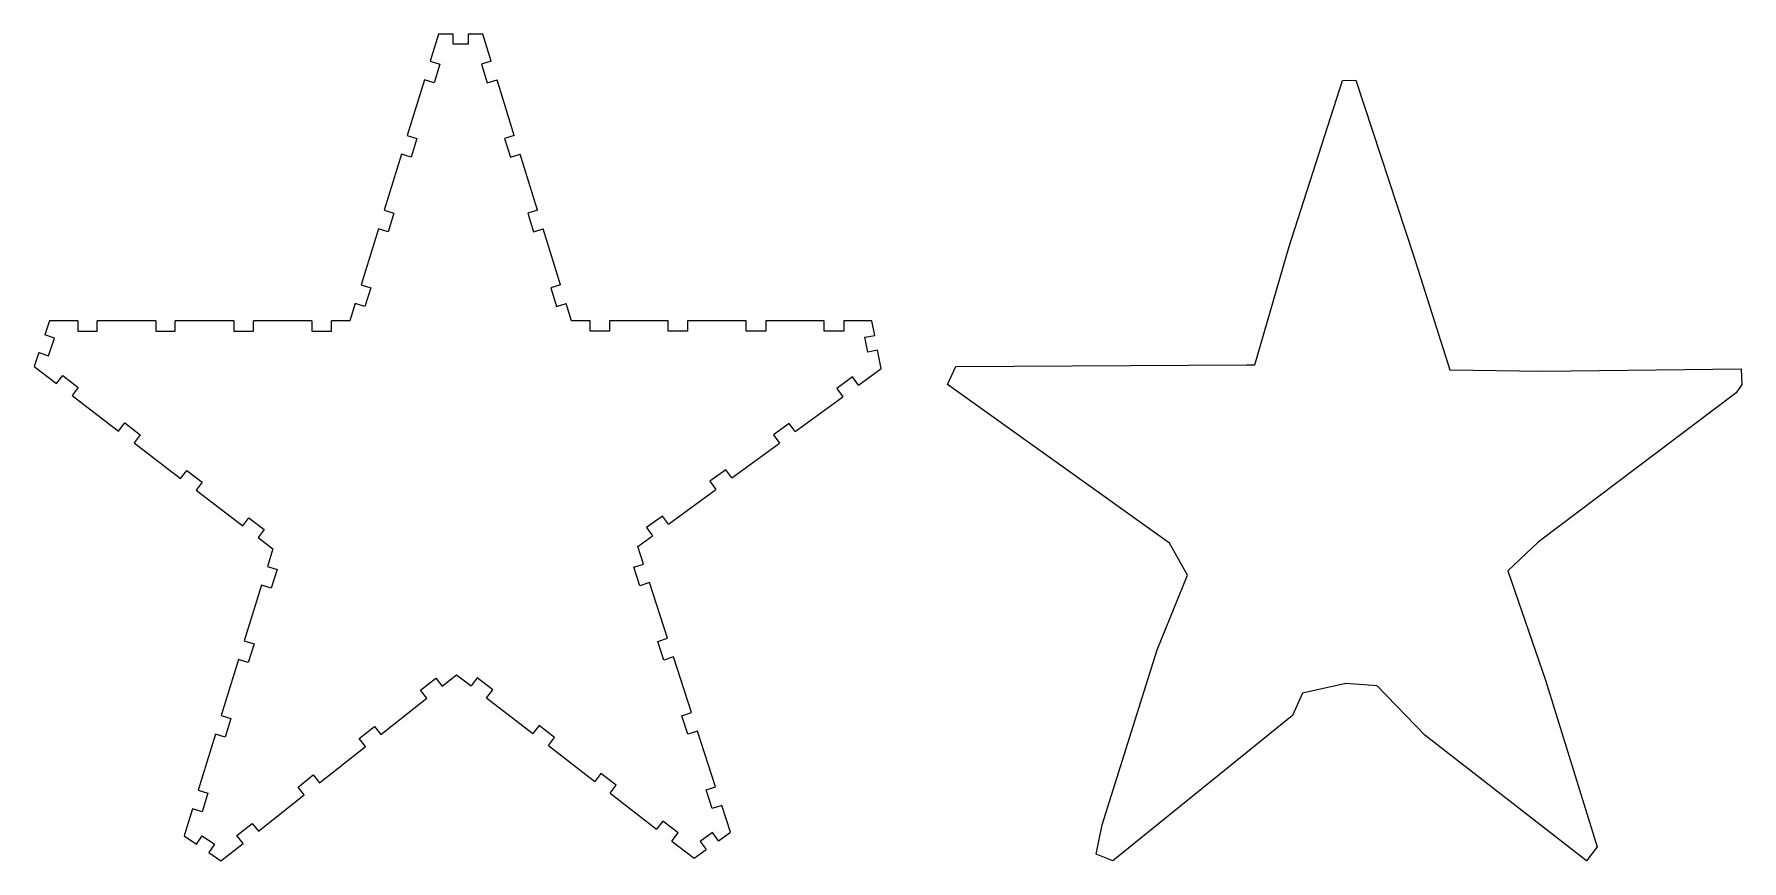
# Model space of a CAD drawing. Extents: x 6.9 to 49.8, y 42.9 to 74.
# Drawn here: x 31.88 to 49.79, y 64.33 to 73 of the extents above; entities that cross this region are included whole.
import ezdxf

# ---------------------------------------------------------------- set-up
doc = ezdxf.new("R2010")
doc.units = 0
doc.header["$LTSCALE"] = 100
doc.layers.add('LAYER_1', color=1, linetype='CONTINUOUS')

msp = doc.modelspace()

# ---------------------------------------------------------------- linework, layer by layer
at = {"layer": 'LAYER_1', "color": 7}
for points in [[(36.121349, 73.001193), (36.034118, 72.719097)], [(36.274892, 73.001193), (36.121349, 73.001193)], [(36.274892, 72.894894), (36.274892, 73.001193)], [(36.432766, 73.001193), (36.432766, 72.894894)], [(36.58644, 73.001193), (36.432766, 73.001193)], [(36.67368, 72.7191), (36.58644, 73.001193)], [(36.034118, 72.719097), (36.135672, 72.687694)], [(36.432766, 72.894894), (36.274892, 72.894894)], [(36.67368, 72.7191), (36.572127, 72.687693)], [(36.135672, 72.687694), (36.075192, 72.492107)], [(36.572127, 72.687693), (36.632613, 72.492108)], [(35.973638, 72.52351), (35.792197, 71.936749)], [(36.075192, 72.492107), (35.973638, 72.52351)], [(36.632613, 72.492108), (36.734167, 72.523515)], [(36.915627, 71.93676), (36.734167, 72.523515)], [(35.792197, 71.936749), (35.893752, 71.905346)], [(35.893752, 71.905346), (35.833272, 71.709759)], [(36.915627, 71.93676), (36.814073, 71.905353)], [(36.814073, 71.905353), (36.87456, 71.709769)], [(35.731717, 71.741162), (35.550277, 71.154401)], [(35.833272, 71.709759), (35.731717, 71.741162)], [(36.87456, 71.709769), (36.976113, 71.741175)], [(37.157573, 71.15442), (36.976113, 71.741175)], [(35.550277, 71.154401), (35.651832, 71.122998)], [(35.651832, 71.122998), (35.591352, 70.927411)], [(37.157573, 71.15442), (37.05602, 71.123014)], [(37.05602, 71.123014), (37.116506, 70.927429)], [(35.489797, 70.958814), (35.308357, 70.372054)], [(35.591352, 70.927411), (35.489797, 70.958814)], [(37.116506, 70.927429), (37.21806, 70.958836)], [(37.39952, 70.372081), (37.21806, 70.958836)], [(35.308357, 70.372054), (35.409911, 70.34065)], [(35.409911, 70.34065), (35.349431, 70.145064)], [(37.39952, 70.372081), (37.297966, 70.340674)], [(37.297966, 70.340674), (37.358453, 70.145089)], [(35.247877, 70.176467), (35.190886, 69.992164)], [(35.349431, 70.145064), (35.247877, 70.176467)], [(37.358453, 70.145089), (37.460007, 70.176496)], [(37.517004, 69.992195), (37.460007, 70.176496)], [(32.041279, 69.992164), (31.992101, 69.846709)], [(32.336555, 69.992164), (32.041279, 69.992164)], [(32.336555, 69.992164), (32.336555, 69.885864)], [(32.336555, 69.885864), (32.541279, 69.885864)], [(32.541279, 69.885864), (32.541279, 69.992164)], [(33.155453, 69.992164), (32.541279, 69.992164)], [(33.155453, 69.992164), (33.155453, 69.885864)], [(33.155453, 69.885864), (33.360177, 69.885864)], [(33.360177, 69.885864), (33.360177, 69.992164)], [(33.97435, 69.992164), (33.360177, 69.992164)], [(33.97435, 69.992164), (33.97435, 69.885864)], [(33.97435, 69.885864), (34.179075, 69.885864)], [(34.179075, 69.885864), (34.179075, 69.992164)], [(34.793248, 69.992164), (34.179075, 69.992164)], [(34.793248, 69.992164), (34.793248, 69.885864)], [(34.793248, 69.885864), (34.997972, 69.885864)], [(34.997972, 69.885864), (34.997972, 69.992164)], [(35.190886, 69.992164), (34.997972, 69.992164)], [(37.709917, 69.992195), (37.517004, 69.992195)], [(37.709917, 69.885896), (37.709917, 69.992195)], [(37.914641, 69.885896), (37.709917, 69.885896)], [(37.914641, 69.992195), (37.914641, 69.885896)], [(38.528815, 69.992195), (37.914641, 69.992195)], [(38.528815, 69.885896), (38.528815, 69.992195)], [(38.733539, 69.885896), (38.528815, 69.885896)], [(38.733539, 69.992195), (38.733539, 69.885896)], [(39.347712, 69.992195), (38.733539, 69.992195)], [(39.347712, 69.885896), (39.347712, 69.992195)], [(39.552437, 69.885896), (39.347712, 69.885896)], [(39.552437, 69.992195), (39.552437, 69.885896)], [(40.16661, 69.992195), (39.552437, 69.992195)], [(40.16661, 69.885896), (40.16661, 69.992195)], [(40.371334, 69.885896), (40.16661, 69.885896)], [(40.371334, 69.992195), (40.371334, 69.885896)], [(40.66661, 69.992195), (40.371334, 69.992195)], [(40.695957, 69.841482), (40.66661, 69.992195)], [(32.0928, 69.812662), (31.992101, 69.846709)], [(32.029625, 69.625809), (32.0928, 69.812662)], [(40.591618, 69.821165), (40.695957, 69.841482)], [(40.622169, 69.664269), (40.591618, 69.821165)], [(40.726508, 69.684587), (40.622169, 69.664269)], [(40.763808, 69.493035), (40.726508, 69.684587)], [(31.928926, 69.659856), (31.879622, 69.514031)], [(31.879622, 69.514031), (32.114276, 69.334796)], [(31.928926, 69.659856), (32.029625, 69.625809)], [(32.114276, 69.334796), (32.1788, 69.419271)], [(32.1788, 69.419271), (32.341494, 69.295001)], [(40.462721, 69.404527), (40.297474, 69.283672)], [(40.525472, 69.318726), (40.462721, 69.404527)], [(40.525472, 69.318726), (40.763808, 69.493035)], [(32.341494, 69.295001), (32.276969, 69.210526)], [(32.276969, 69.210526), (32.76505, 68.837717)], [(39.860735, 68.832565), (40.360226, 69.197871)], [(40.297474, 69.283672), (40.360226, 69.197871)], [(32.76505, 68.837717), (32.829574, 68.922193)], [(32.829574, 68.922193), (32.992268, 68.797923)], [(32.992268, 68.797923), (32.927743, 68.713448)], [(39.797984, 68.918366), (39.632738, 68.797512)], [(39.632738, 68.797512), (39.695489, 68.711711)], [(39.860735, 68.832565), (39.797984, 68.918366)], [(32.927743, 68.713448), (33.415823, 68.340639)], [(39.195999, 68.346405), (39.695489, 68.711711)], [(33.415823, 68.340639), (33.480348, 68.425114)], [(33.480348, 68.425114), (33.643041, 68.300845)], [(39.133247, 68.432206), (38.968001, 68.311351)], [(39.195999, 68.346405), (39.133247, 68.432206)], [(33.643041, 68.300845), (33.578517, 68.216369)], [(38.968001, 68.311351), (39.030752, 68.22555)], [(33.578517, 68.216369), (34.066597, 67.843561)], [(38.531262, 67.860244), (39.030752, 68.22555)], [(34.066597, 67.843561), (34.131122, 67.928036)], [(34.131122, 67.928036), (34.293815, 67.803767)], [(38.468511, 67.946045), (38.303264, 67.825191)], [(38.531262, 67.860244), (38.468511, 67.946045)], [(34.293815, 67.803767), (34.229291, 67.719291)], [(34.229291, 67.719291), (34.382598, 67.602191)], [(38.210303, 67.625508), (38.366016, 67.73939)], [(38.303264, 67.825191), (38.366016, 67.73939)], [(34.382598, 67.602191), (34.325678, 67.417866)], [(38.2698, 67.441999), (38.210303, 67.625508)], [(34.325678, 67.417866), (34.427245, 67.386502)], [(34.427245, 67.386502), (34.366841, 67.190892)], [(38.168683, 67.409214), (38.2698, 67.441999)], [(38.231823, 67.21447), (38.168683, 67.409214)], [(34.265274, 67.222256), (34.08406, 66.635425)], [(34.366841, 67.190892), (34.265274, 67.222256)], [(38.33294, 67.247254), (38.231823, 67.21447)], [(38.52236, 66.663021), (38.33294, 67.247254)], [(34.08406, 66.635425), (34.185627, 66.604061)], [(38.421243, 66.630236), (38.52236, 66.663021)], [(38.484382, 66.435492), (38.421243, 66.630236)], [(34.185627, 66.604061), (34.125223, 66.408451)], [(38.5855, 66.468276), (38.484382, 66.435492)], [(38.77492, 65.884042), (38.5855, 66.468276)], [(34.023656, 66.439814), (33.842442, 65.852984)], [(34.125223, 66.408451), (34.023656, 66.439814)], [(36.158438, 66.161994), (36.30979, 66.281611)], [(36.30979, 66.281611), (36.462469, 66.163693)], [(35.931908, 66.118452), (36.092526, 66.245392)], [(35.997819, 66.035054), (35.931908, 66.118452)], [(36.092526, 66.245392), (36.158438, 66.161994)], [(36.527444, 66.247822), (36.462469, 66.163693)], [(36.689471, 66.122684), (36.527444, 66.247822)], [(36.624495, 66.038555), (36.689471, 66.122684)], [(35.515964, 65.654234), (35.997819, 66.035054)], [(36.624495, 66.038555), (37.110575, 65.663141)], [(33.842442, 65.852984), (33.944009, 65.82162)], [(33.944009, 65.82162), (33.883605, 65.626009)], [(35.289434, 65.610692), (35.450053, 65.737632)], [(35.450053, 65.737632), (35.515964, 65.654234)], [(37.17555, 65.747271), (37.110575, 65.663141)], [(37.337577, 65.622133), (37.17555, 65.747271)], [(38.673802, 65.851258), (38.77492, 65.884042)], [(38.736942, 65.656514), (38.673802, 65.851258)], [(33.782038, 65.657373), (33.600825, 65.070542)], [(33.883605, 65.626009), (33.782038, 65.657373)], [(35.355345, 65.527294), (35.289434, 65.610692)], [(37.272602, 65.538004), (37.337577, 65.622133)], [(38.83806, 65.689298), (38.736942, 65.656514)], [(39.02748, 65.105064), (38.83806, 65.689298)], [(34.87349, 65.146473), (35.355345, 65.527294)], [(37.272602, 65.538004), (37.758681, 65.16259)], [(34.64696, 65.102931), (34.807579, 65.229871)], [(34.807579, 65.229871), (34.87349, 65.146473)], [(37.823657, 65.246719), (37.758681, 65.16259)], [(37.985683, 65.121582), (37.823657, 65.246719)], [(33.600825, 65.070542), (33.702391, 65.039179)], [(33.702391, 65.039179), (33.641987, 64.843568)], [(34.231016, 64.638713), (34.712872, 65.019533)], [(34.712872, 65.019533), (34.64696, 65.102931)], [(37.920708, 65.037452), (37.985683, 65.121582)], [(37.920708, 65.037452), (38.406788, 64.662039)], [(38.926362, 65.07228), (39.02748, 65.105064)], [(38.989502, 64.877536), (38.926362, 65.07228)], [(33.54042, 64.874932), (33.453298, 64.592802)], [(33.641987, 64.843568), (33.54042, 64.874932)], [(39.090619, 64.91032), (38.989502, 64.877536)], [(39.181687, 64.629438), (39.090619, 64.91032)], [(34.004487, 64.595171), (34.165105, 64.722111)], [(34.165105, 64.722111), (34.231016, 64.638713)], [(38.471763, 64.746168), (38.406788, 64.662039)], [(38.63379, 64.62103), (38.471763, 64.746168)], [(33.453298, 64.592802), (33.581844, 64.504718)], [(33.581844, 64.504718), (33.641931, 64.592405)], [(33.641931, 64.592405), (33.772163, 64.503165)], [(33.772163, 64.503165), (33.712077, 64.415478)], [(33.838737, 64.328686), (34.070398, 64.511773)], [(34.070398, 64.511773), (34.004487, 64.595171)], [(38.568814, 64.536901), (38.63379, 64.62103)], [(38.568814, 64.536901), (38.802506, 64.356414)], [(38.994712, 64.625797), (38.864997, 64.532397)], [(38.864997, 64.532397), (38.92711, 64.446133)], [(39.056825, 64.539533), (38.994712, 64.625797)], [(39.056825, 64.539533), (39.181687, 64.629438)], [(33.712077, 64.415478), (33.838737, 64.328686)], [(38.802506, 64.356414), (38.92711, 64.446133)]]:
    msp.add_lwpolyline(points, dxfattribs=at)
msp.add_lwpolyline([(45.600329, 72.51502), (45.741442, 72.519886), (46.347256, 70.680548), (46.729105, 69.481228), (47.703832, 69.467392), (49.781927, 69.488767), (49.790541, 69.325092), (49.73024, 69.238947), (47.654147, 67.671109), (47.335411, 67.369602), (47.731677, 66.223874), (48.27439, 64.475132), (48.162402, 64.328686), (46.465347, 65.646703), (45.965706, 66.163573), (45.638356, 66.189416), (45.181788, 66.086042), (45.078414, 65.853451), (43.19184, 64.328686), (43.01955, 64.397602), (43.079851, 64.707724), (43.657022, 66.542611), (43.975759, 67.326529), (43.78624, 67.662495), (41.460327, 69.325092), (41.546472, 69.51461), (44.596002, 69.531839), (44.682147, 69.531839), (45.043956, 70.772326), (45.600329, 72.51502)], close=True, dxfattribs=at)

doc.saveas('drawing.dxf')
